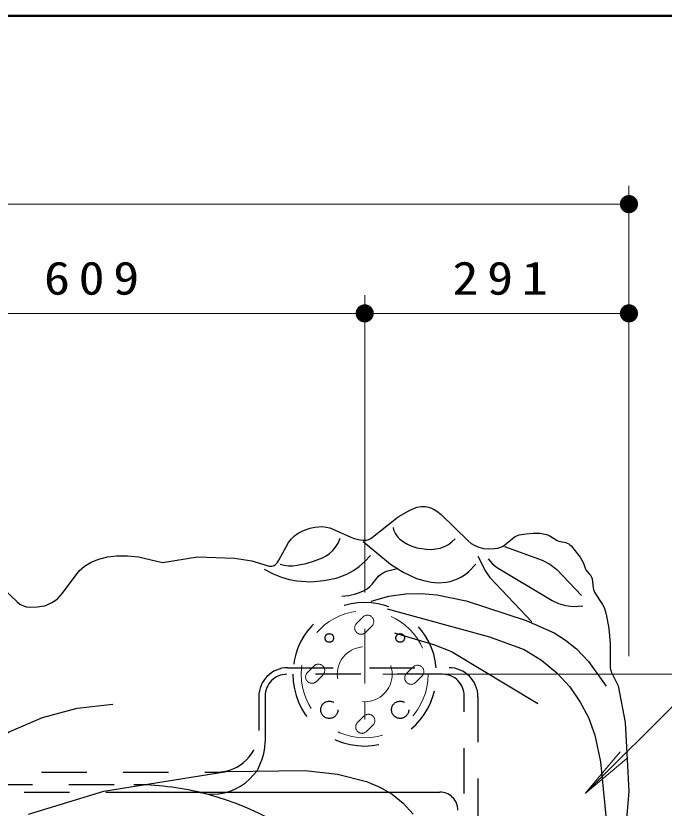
# Model space of a CAD drawing. Units: millimetres on the paper, scale 1:20. Extents: x -365 to 0, y -5 to 257.
# Drawn here: x -240.98 to -205.28, y 213.35 to 257 of the extents above; entities that cross this region are included whole.
import ezdxf

# ---------------------------------------------------------------- set-up
doc = ezdxf.new("R2010")
doc.units = ezdxf.units.MM
doc.linetypes.add('USER1', pattern=[4.5, 2.5, -2])
doc.linetypes.add('USER2', pattern=[6, 3, -1, 1, -1])
doc.layers.add('LY_1', color=7, linetype='Continuous', lineweight=25)
doc.layers.add('LY_2', color=7, linetype='Continuous', lineweight=13)
doc.styles.add('ＭＳ ゴシック', font='')
doc.styles.get('ＭＳ ゴシック').set_extended_font_data('MS Gothic')

# ---------------------------------------------------------------- blocks, each defined once
blk = doc.blocks.new('filled_dot')
at = {"color": 0, "linetype": 'Continuous', "lineweight": -2, "const_width": 1.25}
blk.add_lwpolyline([(-0.625, 0, 1), (0.625, 0, 1)], format="xyb", close=True, dxfattribs=at)

msp = doc.modelspace()

# ---------------------------------------------------------------- linework, layer by layer
at = {"layer": 'LY_1', "lineweight": 13}
for p, q in [((-207.218, 221.723), (-207.218, 247.626)), ((-301.368, 246.626), (-207.218, 246.626)), ((-221.768, 225.223), (-221.768, 241.607)), ((-207.218, 234.073), (-207.218, 241.607)), ((-252.208, 240.607), (-221.768, 240.607)), ((-221.768, 240.607), (-207.218, 240.607)), ((-197.42, 226.363), (-209.635, 214.148)), ((-220.768, 220.723), (-195.085, 220.723)), ((-209.635, 214.148), (-207.707, 216.447)), ((-209.635, 214.148), (-207.337, 216.077))]:
    msp.add_line(p, q, dxfattribs=at)
at = {"layer": 'LY_1'}
for p, q in [((-219.92, 229.399), (-219.384, 229.718)), ((-219.384, 229.718), (-219.123, 229.84)), ((-219.123, 229.84), (-218.878, 229.925)), ((-218.878, 229.925), (-218.652, 229.966)), ((-218.652, 229.966), (-218.447, 229.969)), ((-218.447, 229.969), (-218.261, 229.938)), ((-218.261, 229.938), (-218.091, 229.882)), ((-218.091, 229.882), (-217.937, 229.805)), ((-217.937, 229.805), (-217.797, 229.715)), ((-217.797, 229.715), (-217.551, 229.519)), ((-221.429, 228.207), (-219.92, 229.399)), ((-217.551, 229.519), (-216.078, 228.071)), ((-224.993, 228.706), (-224.764, 228.779)), ((-224.764, 228.779), (-224.534, 228.829)), ((-224.534, 228.829), (-224.307, 228.855)), ((-224.307, 228.855), (-224.09, 228.856)), ((-224.09, 228.856), (-223.885, 228.834)), ((-223.885, 228.834), (-223.693, 228.791)), ((-223.693, 228.791), (-222.409, 228.23)), ((-220.208, 228.801), (-220.176, 228.678)), ((-225.804, 228.176), (-225.627, 228.343)), ((-225.627, 228.343), (-225.43, 228.488)), ((-225.43, 228.488), (-225.217, 228.608)), ((-225.217, 228.608), (-224.993, 228.706)), ((-220.176, 228.678), (-220.131, 228.562)), ((-220.131, 228.562), (-220.074, 228.453)), ((-220.074, 228.453), (-220.006, 228.351)), ((-220.006, 228.351), (-219.928, 228.256)), ((-213.544, 228.28), (-213.451, 228.332)), ((-213.451, 228.332), (-213.356, 228.372)), ((-213.356, 228.372), (-213.26, 228.403)), ((-213.26, 228.403), (-212.875, 228.466)), ((-212.875, 228.466), (-212.501, 228.501)), ((-212.501, 228.501), (-212.13, 228.495)), ((-212.13, 228.495), (-211.942, 228.465)), ((-211.942, 228.465), (-211.756, 228.415)), ((-211.756, 228.415), (-211.576, 228.345)), ((-211.576, 228.345), (-211.164, 228.1)), ((-226.501, 227.005), (-225.957, 227.987)), ((-225.957, 227.987), (-225.804, 228.176)), ((-223.374, 227.724), (-223.238, 227.954)), ((-223.238, 227.954), (-223.122, 228.229)), ((-222.409, 228.23), (-222.128, 228.15)), ((-222.128, 228.15), (-221.877, 228.111)), ((-221.877, 228.111), (-221.767, 228.107)), ((-221.859, 228.038), (-220.353, 226.79)), ((-221.767, 228.107), (-221.669, 228.114)), ((-221.669, 228.114), (-221.583, 228.132)), ((-221.583, 228.132), (-221.505, 228.163)), ((-221.505, 228.163), (-221.429, 228.207)), ((-219.928, 228.256), (-219.84, 228.168)), ((-219.84, 228.168), (-219.64, 228.012)), ((-219.64, 228.012), (-219.413, 227.882)), ((-219.413, 227.882), (-219.166, 227.777)), ((-217.163, 227.867), (-216.966, 228.011)), ((-216.966, 228.011), (-216.792, 228.19)), ((-216.078, 228.071), (-215.907, 227.936)), ((-215.907, 227.936), (-215.712, 227.817)), ((-214.14, 227.784), (-213.544, 228.28)), ((-211.164, 228.1), (-211.077, 228.062)), ((-211.077, 228.062), (-210.984, 228.038)), ((-210.984, 228.038), (-210.698, 227.986)), ((-210.698, 227.986), (-210.613, 227.953)), ((-210.613, 227.953), (-210.536, 227.909)), ((-210.536, 227.909), (-210.465, 227.854)), ((-223.701, 227.378), (-223.529, 227.534)), ((-223.529, 227.534), (-223.374, 227.724)), ((-219.166, 227.777), (-218.906, 227.697)), ((-218.906, 227.697), (-218.373, 227.611)), ((-218.373, 227.611), (-218.111, 227.606)), ((-218.111, 227.606), (-217.856, 227.627)), ((-217.856, 227.627), (-217.61, 227.676)), ((-217.61, 227.676), (-217.378, 227.756)), ((-217.378, 227.756), (-217.163, 227.867)), ((-215.712, 227.817), (-215.489, 227.72)), ((-215.489, 227.72), (-215.235, 227.655)), ((-215.235, 227.655), (-214.945, 227.628)), ((-214.945, 227.628), (-214.615, 227.649)), ((-214.615, 227.649), (-214.433, 227.67)), ((-214.433, 227.67), (-214.276, 227.717)), ((-214.276, 227.717), (-214.14, 227.784)), ((-214.065, 227.771), (-212.005, 227.001)), ((-210.465, 227.854), (-210.398, 227.792)), ((-210.398, 227.792), (-209.911, 227.183)), ((-236.836, 226.902), (-236.417, 227.073)), ((-236.417, 227.073), (-235.941, 227.191)), ((-235.941, 227.191), (-235.413, 227.253)), ((-235.413, 227.253), (-234.84, 227.257)), ((-234.84, 227.257), (-234.227, 227.198)), ((-234.227, 227.198), (-232.901, 226.884)), ((-232.901, 226.884), (-230.971, 227.202)), ((-230.971, 227.202), (-228.943, 227.126)), ((-228.943, 227.126), (-227.986, 226.974)), ((-226.599, 226.863), (-226.501, 227.005)), ((-224.526, 226.97), (-224.089, 227.143)), ((-224.089, 227.143), (-223.889, 227.249)), ((-223.889, 227.249), (-223.701, 227.378)), ((-221.77, 226.937), (-221.455, 227.275)), ((-215.54, 227.232), (-215.113, 226.399)), ((-214.979, 227.086), (-214.755, 226.831)), ((-209.911, 227.183), (-209.806, 227.018)), ((-209.806, 227.018), (-209.724, 226.842)), ((-237.489, 226.415), (-237.194, 226.681)), ((-237.194, 226.681), (-237.023, 226.797)), ((-237.023, 226.797), (-236.836, 226.902)), ((-227.986, 226.974), (-227.085, 226.689)), ((-227.085, 226.689), (-227.014, 226.68)), ((-227.014, 226.68), (-226.945, 226.678)), ((-226.945, 226.678), (-226.88, 226.683)), ((-226.88, 226.683), (-226.818, 226.698)), ((-226.818, 226.698), (-226.759, 226.723)), ((-226.759, 226.723), (-226.703, 226.758)), ((-226.703, 226.758), (-226.65, 226.805)), ((-226.65, 226.805), (-226.599, 226.863)), ((-226.421, 226.795), (-226.196, 226.734)), ((-226.196, 226.734), (-225.963, 226.705)), ((-225.963, 226.705), (-225.723, 226.704)), ((-225.723, 226.704), (-225.481, 226.726)), ((-225.481, 226.726), (-224.996, 226.825)), ((-224.996, 226.825), (-224.526, 226.97)), ((-222.395, 226.436), (-222.083, 226.659)), ((-222.083, 226.659), (-221.77, 226.937)), ((-220.353, 226.79), (-219.645, 226.342)), ((-216.04, 226.381), (-215.646, 226.78)), ((-214.755, 226.831), (-214.503, 226.618)), ((-214.503, 226.618), (-211.453, 224.796)), ((-212.005, 227.001), (-211.572, 226.78)), ((-211.572, 226.78), (-211.19, 226.488)), ((-209.724, 226.842), (-209.633, 226.56)), ((-238.404, 225.182), (-237.489, 226.415)), ((-227.3, 226.513), (-226.817, 226.261)), ((-226.817, 226.261), (-226.358, 226.075)), ((-223.026, 226.125), (-222.709, 226.261)), ((-222.709, 226.261), (-222.395, 226.436)), ((-221.367, 225.679), (-221.009, 226.13)), ((-221.009, 226.13), (-220.898, 226.228)), ((-220.898, 226.228), (-220.753, 226.319)), ((-220.753, 226.319), (-220.56, 226.403)), ((-220.56, 226.403), (-219.984, 226.551)), ((-219.645, 226.342), (-218.909, 226.007)), ((-216.447, 226.092), (-216.242, 226.223)), ((-216.242, 226.223), (-216.04, 226.381)), ((-215.113, 226.399), (-214.884, 226.051)), ((-211.19, 226.488), (-209.837, 225.063)), ((-209.633, 226.56), (-209.588, 226.472)), ((-209.588, 226.472), (-209.527, 226.391)), ((-209.527, 226.391), (-209.385, 226.237)), ((-209.385, 226.237), (-209.324, 226.157)), ((-209.324, 226.157), (-209.299, 226.114)), ((-242.334, 226.051), (-240.906, 224.705)), ((-226.358, 226.075), (-225.923, 225.945)), ((-225.923, 225.945), (-225.508, 225.865)), ((-225.508, 225.865), (-224.733, 225.823)), ((-224.733, 225.823), (-224.018, 225.89)), ((-224.018, 225.89), (-223.349, 226.023)), ((-223.349, 226.023), (-223.026, 226.125)), ((-218.909, 226.007), (-218.518, 225.883)), ((-218.518, 225.883), (-218.113, 225.799)), ((-218.113, 225.799), (-217.7, 225.766)), ((-217.7, 225.766), (-217.281, 225.796)), ((-217.281, 225.796), (-217.071, 225.838)), ((-217.071, 225.838), (-216.862, 225.901)), ((-216.862, 225.901), (-216.653, 225.985)), ((-216.653, 225.985), (-216.447, 226.092)), ((-214.884, 226.051), (-212.558, 223.613)), ((-209.299, 226.114), (-209.279, 226.07)), ((-209.279, 226.07), (-209.248, 225.978)), ((-209.248, 225.978), (-209.188, 225.483)), ((-222.055, 225.22), (-221.829, 225.322)), ((-221.829, 225.322), (-221.642, 225.435)), ((-221.642, 225.435), (-221.49, 225.556)), ((-221.49, 225.556), (-221.367, 225.679)), ((-209.188, 225.483), (-209.168, 225.388)), ((-209.168, 225.388), (-209.137, 225.298)), ((-209.137, 225.298), (-209.096, 225.212)), ((-238.822, 224.783), (-238.67, 224.906)), ((-238.67, 224.906), (-238.404, 225.182)), ((-223.036, 225.025), (-222.653, 225.067)), ((-222.653, 225.067), (-222.328, 225.133)), ((-222.328, 225.133), (-222.055, 225.22)), ((-221.418, 224.758), (-220.449, 225.026)), ((-220.449, 225.026), (-219.524, 225.159)), ((-219.524, 225.159), (-218.641, 225.179)), ((-218.641, 225.179), (-217.795, 225.108)), ((-217.795, 225.108), (-216.181, 224.769)), ((-209.096, 225.212), (-208.67, 224.566)), ((-240.906, 224.705), (-240.762, 224.594)), ((-240.762, 224.594), (-240.681, 224.546)), ((-240.681, 224.546), (-240.593, 224.505)), ((-240.593, 224.505), (-240.497, 224.47)), ((-240.497, 224.47), (-240.392, 224.444)), ((-240.392, 224.444), (-240.151, 224.417)), ((-240.151, 224.417), (-239.8, 224.435)), ((-239.8, 224.435), (-239.39, 224.497)), ((-239.39, 224.497), (-239.18, 224.577)), ((-239.18, 224.577), (-238.992, 224.672)), ((-238.992, 224.672), (-238.822, 224.783)), ((-216.181, 224.769), (-212.873, 223.688)), ((-211.453, 224.796), (-211.097, 224.629)), ((-211.097, 224.629), (-210.703, 224.512)), ((-210.703, 224.512), (-210.262, 224.46)), ((-210.262, 224.46), (-209.764, 224.491)), ((-208.67, 224.566), (-208.589, 224.393)), ((-208.589, 224.393), (-208.469, 224.027)), ((-220.524, 224.319), (-214.906, 222.793)), ((-208.469, 224.027), (-208.332, 223.241)), ((-212.873, 223.688), (-211.338, 223.006)), ((-208.332, 223.241), (-208.246, 222.422)), ((-220.131, 223.003), (-217.919, 222.352)), ((-214.906, 222.793), (-212.992, 222.081)), ((-211.338, 223.006), (-210.703, 222.603)), ((-217.919, 222.352), (-216.994, 221.97)), ((-210.703, 222.603), (-210.108, 222.121)), ((-208.246, 222.422), (-208.249, 221.07)), ((-216.994, 221.97), (-212.227, 219.112)), ((-212.992, 222.081), (-212.039, 221.508)), ((-210.108, 222.121), (-209.446, 221.431)), ((-212.039, 221.508), (-211.198, 220.809)), ((-209.446, 221.431), (-208.477, 220.066)), ((-208.249, 221.07), (-208.238, 220.994)), ((-208.238, 220.994), (-208.22, 220.924)), ((-208.22, 220.924), (-208.194, 220.859)), ((-211.198, 220.809), (-210.48, 220.023)), ((-208.194, 220.859), (-207.813, 220.081)), ((-210.48, 220.023), (-209.896, 219.193)), ((-209.896, 219.193), (-209.448, 218.335)), ((-209.448, 218.335), (-209.095, 217.371)), ((-209.095, 217.371), (-208.784, 215.905)), ((-208.784, 215.905), (-208.44, 212.36)), ((-207.313, 216.027), (-207.229, 214.258)), ((-236.143, 214.287), (-229.382, 215.367)), ((-229.382, 215.367), (-225.048, 215.423)), ((-225.048, 215.423), (-223.267, 215.221)), ((-223.267, 215.221), (-221.665, 214.815)), ((-221.665, 214.815), (-220.938, 214.507)), ((-220.938, 214.507), (-220.265, 214.113)), ((-240.29, 213.02), (-236.143, 214.287)), ((-235.636, 214.233), (-219.789, 214.233)), ((-220.265, 214.113), (-219.649, 213.621)), ((-207.229, 214.258), (-207.539, 210.382)), ((-219.649, 213.621), (-219.093, 213.021))]:
    msp.add_line(p, q, dxfattribs=at)
at = {"layer": 'LY_1', "linetype": 'USER1', "lineweight": 13}
for p, q in [((-221.867, 223.877), (-222.221, 223.523)), ((-221.372, 223.382), (-221.726, 223.028)), ((-224.922, 220.822), (-224.568, 221.175)), ((-219.11, 221.119), (-219.463, 220.765)), ((-224.427, 220.327), (-224.073, 220.68)), ((-218.615, 220.624), (-218.968, 220.27)), ((-222.164, 218.064), (-221.811, 218.418)), ((-221.669, 217.569), (-221.316, 217.923))]:
    msp.add_line(p, q, dxfattribs=at)
at = {"layer": 'LY_1', "linetype": 'USER2', "lineweight": 13}
msp.add_line((-221.768, 223.223), (-221.768, 218.223), dxfattribs=at)
at = {"layer": 'LY_1', "linetype": 'USER1'}
for p, q in [((-226.003, 221.083), (-217.134, 221.083)), ((-217.486, 220.723), (-226.05, 220.723)), ((-227.603, 219.483), (-227.603, 217.633)), ((-227.253, 219.521), (-227.253, 216.998)), ((-216.284, 178.146), (-216.284, 219.521)), ((-215.534, 219.483), (-215.534, 178.183)), ((-244.073, 215.333), (-229.903, 215.333)), ((-260.566, 214.64), (-234.485, 214.64)), ((-276.531, 214.233), (-235.636, 214.233)), ((-219.789, 214.233), (-217.634, 214.233))]:
    msp.add_line(p, q, dxfattribs=at)
at = {"layer": 'LY_1'}
for points in [[(-207.813, 220.081), (-207.434, 218.071), (-207.313, 216.027)], [(-245.896, 213.671), (-244.566, 215.188), (-243.038, 216.489), (-241.345, 217.548), (-239.522, 218.342), (-237.608, 218.854), (-235.643, 219.075)], [(-230.797, 214.203), (-230.459, 214.143), (-230.137, 214.124), (-229.814, 214.141), (-229.495, 214.194), (-229.185, 214.283), (-228.886, 214.406), (-228.603, 214.561), (-228.34, 214.747), (-228.098, 214.962), (-227.715, 215.388)]]:
    msp.add_lwpolyline(points, dxfattribs=at)
at = {"layer": 'LY_1', "linetype": 'USER1'}
for points in [[(-227.688, 215.389), (-227.415, 216.046), (-227.325, 216.356), (-227.271, 216.675), (-227.253, 216.998)], [(-230.797, 214.203), (-230.787, 214.188), (-230.784, 214.184)]]:
    msp.add_lwpolyline(points, dxfattribs=at)
at = {"layer": 'LY_1', "linetype": 'USER1', "lineweight": 13}
for radius in [3.5, 1.512]:
    msp.add_circle((-221.768, 220.723), radius, dxfattribs=at)
at = {"layer": 'LY_1', "linetype": 'USER1'}
for centre, radius in [((-223.718, 222.723), 0.237), ((-219.818, 222.723), 0.237), ((-223.718, 218.766), 0.475), ((-219.818, 218.766), 0.475)]:
    msp.add_circle(centre, radius, dxfattribs=at)
for centre, radius, start, end in [((-221.768, 220.723), 3.954, 5.2289, 174.7711), ((-226.003, 219.483), 1.6, 90, 180), ((-217.134, 219.483), 1.6, 360, 90), ((-226.05, 219.521), 1.202, 90, 180), ((-221.768, 220.723), 3.954, 180, 0), ((-217.486, 219.521), 1.202, 360, 90), ((-229.903, 217.633), 2.3, 270, 0), ((-217.634, 213.233), 1, 360, 90)]:
    msp.add_arc(centre, radius, start, end, dxfattribs=at)
at = {"layer": 'LY_1', "linetype": 'USER1', "lineweight": 13}
for centre, start, end in [((-221.62, 223.629), 315, 135), ((-221.973, 223.276), 135, 315), ((-224.321, 220.928), 315, 135), ((-218.862, 220.871), 315, 135), ((-224.675, 220.574), 135, 315), ((-219.216, 220.518), 135, 315), ((-221.563, 218.17), 315, 135), ((-221.917, 217.817), 135, 315)]:
    msp.add_arc(centre, 0.35, start, end, dxfattribs=at)
at = {"layer": 'LY_1'}
for radius, start, end in [(15.806, 76.5049, 90), (15.807, 283.5056, 76.4944)]:
    msp.add_arc((-234.485, 198.833), radius, start, end, dxfattribs=at)
at = {"layer": 'LY_2', "lineweight": 50}
msp.add_line((0, 257), (-365, 257), dxfattribs=at)

# ---------------------------------------------------------------- block references
at = {"layer": 'LY_1', "lineweight": 13, "xscale": 0.4, "yscale": 0.4, "rotation": 180}
for p in [(-207.218, 246.626), (-207.218, 240.607)]:
    msp.add_blockref('filled_dot', p, dxfattribs=at)
at = {"layer": 'LY_1', "lineweight": 13, "xscale": 0.4, "yscale": 0.4}
msp.add_blockref('filled_dot', (-221.768, 240.607), dxfattribs=at)

# ---------------------------------------------------------------- texts
at = {"layer": 'LY_1', "char_height": 1.833, "attachment_point": 8, "style": 'ＭＳ ゴシック'}
for s, insert in [('\\T1.33;\\W1.15;609', (-236.573, 241.607)), ('\\T1.33;\\W1.15;291', (-214.077, 241.607))]:
    msp.add_mtext(s, dxfattribs=dict(at, insert=insert))

doc.saveas('drawing.dxf')
